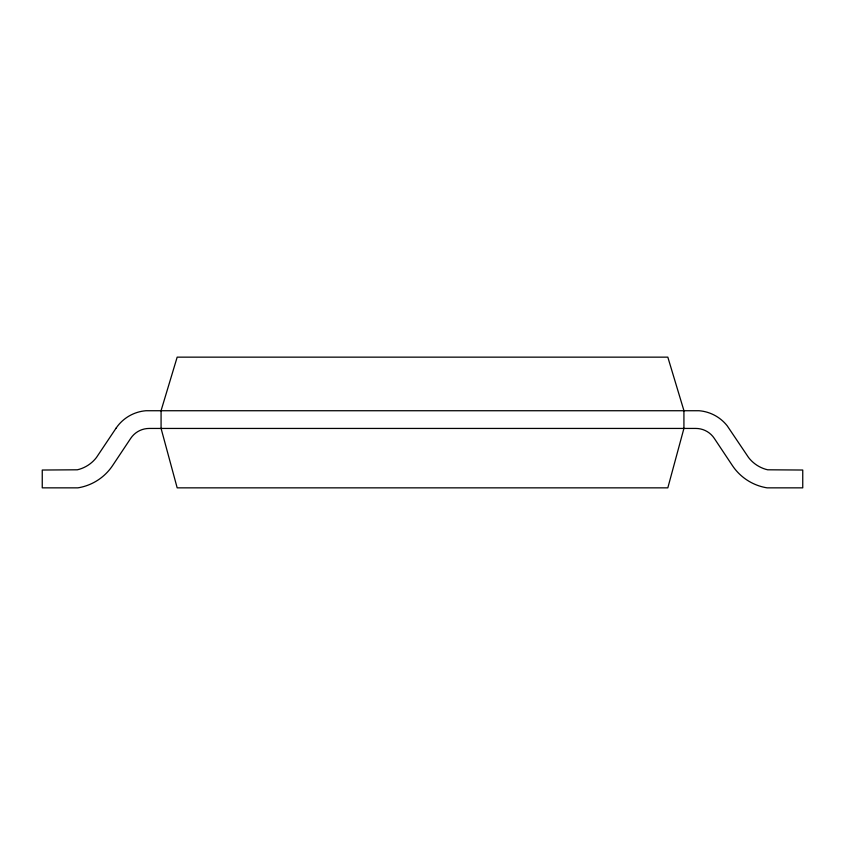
<?xml version="1.0" encoding="UTF-8"?>
<svg xmlns="http://www.w3.org/2000/svg" width="845" height="845" viewBox="0 0 845 845"><rect width="100%" height="100%" fill="white"/><g stroke="black" fill="none" stroke-linecap="round" stroke-linejoin="round"><path stroke-width="1.27" d="M683.922 428.436L667.825 487.85L177.175 487.85L161.078 428.436L161.078 410.617L177.175 357.15L667.825 357.15L683.922 410.617L683.922 428.436M116.092 428.151L96.425 457.536A33.673 33.673 0 0 1 77.339 469.799L42.25 470.031L42.25 487.85L77.898 487.85A51.513 51.513 0 0 0 112.617 465.542L130.732 438.333A22.181 22.181 0 0 1 149.195 428.447L695.805 428.436A22.181 22.181 0 0 1 714.268 438.333L732.383 465.542A51.513 51.513 0 0 0 767.102 487.85L802.75 487.85L802.75 470.031L767.661 469.799A33.673 33.673 0 0 1 748.575 457.536L727.196 425.795A40.021 40.021 0 0 0 699.079 410.733L145.921 410.733A40.021 40.021 0 0 0 117.804 425.795L116.092 428.151"/></g></svg>
